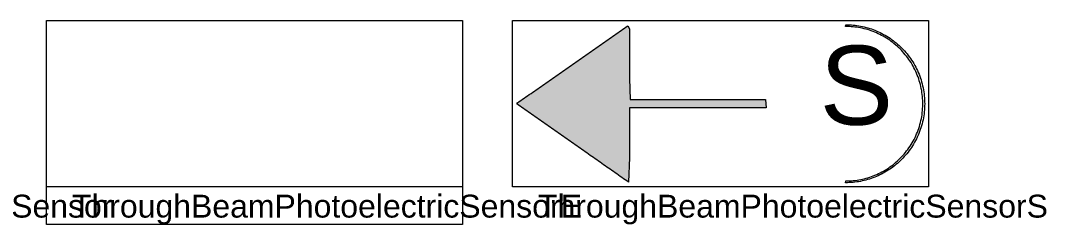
# Model space of a CAD drawing. Extents: x 0 to 1153, y -90 to 893.
# Drawn here: x 659.5 to 1152.7, y 559.9 to 658 of the extents above; entities that cross this region are included whole.
import ezdxf

# ---------------------------------------------------------------- set-up
doc = ezdxf.new("R2010")
doc.units = 0
doc.layers.get('0').update_dxf_attribs({"lineweight": 0})
doc.styles.add('Arial', font='Arial.ttf')
doc.styles.add('ArialMT', font='ArialMT.ttf')

msp = doc.modelspace()

# ---------------------------------------------------------------- hatches: boundary and pattern name
at = {"true_color": 0x000000}
h = msp.add_hatch(color=256, dxfattribs=at)
h.dxf.hatch_style = 1
h.paths.add_polyline_path([(952.16, 616.03), (952.16, 592.11), (951.76, 580.28), (950.96, 580.84), (950.16, 581.4), (949.36, 581.96), (948.55, 582.52), (947.75, 583.08), (946.95, 583.64), (946.15, 584.21), (945.34, 584.77), (944.54, 585.33), (943.74, 585.89), (942.94, 586.45), (942.14, 587.01), (941.33, 587.57), (940.53, 588.13), (939.73, 588.69), (938.93, 589.26), (938.13, 589.82), (937.32, 590.38), (936.52, 590.94), (935.72, 591.5), (934.92, 592.06), (934.11, 592.62), (933.31, 593.18), (932.51, 593.74), (931.71, 594.31), (930.91, 594.87), (930.1, 595.43), (929.3, 595.99), (928.5, 596.55), (927.7, 597.11), (926.89, 597.67), (926.09, 598.23), (925.29, 598.79), (924.49, 599.36), (923.69, 599.92), (922.88, 600.48), (922.08, 601.04), (921.28, 601.6), (920.48, 602.16), (919.68, 602.72), (918.87, 603.28), (918.07, 603.85), (917.27, 604.41), (916.47, 604.97), (915.66, 605.53), (914.86, 606.09), (914.06, 606.65), (913.26, 607.21), (912.46, 607.77), (911.65, 608.33), (910.85, 608.9), (910.05, 609.46), (909.25, 610.02), (908.45, 610.58), (907.64, 611.14), (906.84, 611.7), (906.04, 612.26), (905.24, 612.82), (904.43, 613.38), (903.63, 613.95), (902.83, 614.51), (902.03, 615.07), (901.23, 615.63), (900.42, 616.19), (899.62, 616.75), (898.82, 617.31), (898.02, 617.87), (898.48, 618.44), (899.28, 619), (900.08, 619.56), (900.88, 620.12), (901.69, 620.68), (902.49, 621.24), (903.29, 621.8), (904.09, 622.36), (904.9, 622.93), (905.7, 623.49), (906.5, 624.05), (907.3, 624.61), (908.1, 625.17), (908.91, 625.73), (909.71, 626.29), (910.51, 626.85), (911.31, 627.42), (912.12, 627.98), (912.92, 628.54), (913.72, 629.1), (914.52, 629.66), (915.32, 630.22), (916.13, 630.78), (916.93, 631.35), (917.73, 631.91), (918.53, 632.47), (919.33, 633.03), (920.14, 633.59), (920.94, 634.15), (921.74, 634.71), (922.54, 635.27), (923.35, 635.84), (924.15, 636.4), (924.95, 636.96), (925.75, 637.52), (926.55, 638.08), (927.36, 638.64), (928.16, 639.2), (928.96, 639.77), (929.76, 640.33), (930.56, 640.89), (931.37, 641.45), (932.17, 642.01), (932.97, 642.57), (933.77, 643.13), (934.58, 643.69), (935.38, 644.26), (936.18, 644.82), (936.98, 645.38), (937.78, 645.94), (938.59, 646.5), (939.39, 647.06), (940.19, 647.62), (940.99, 648.19), (941.79, 648.75), (942.6, 649.31), (943.4, 649.87), (944.2, 650.43), (945, 650.99), (945.81, 651.55), (946.61, 652.11), (947.41, 652.68), (948.21, 653.24), (949.01, 653.8), (949.82, 654.36), (950.62, 654.92), (951.42, 655.48), (952.16, 654.05), (952.16, 630.14), (952.62, 619.97), (953.42, 619.97), (954.22, 619.97), (955.03, 619.97), (955.83, 619.97), (956.63, 619.97), (957.43, 619.97), (958.24, 619.97), (959.04, 619.97), (959.84, 619.97), (960.64, 619.97), (961.44, 619.97), (962.25, 619.97), (963.05, 619.97), (963.85, 619.97), (964.65, 619.97), (965.46, 619.97), (966.26, 619.97), (967.06, 619.97), (967.86, 619.97), (968.67, 619.97), (969.47, 619.97), (970.27, 619.97), (971.07, 619.97), (971.88, 619.97), (972.68, 619.97), (973.48, 619.97), (974.28, 619.97), (975.09, 619.97), (975.89, 619.97), (976.69, 619.97), (977.49, 619.97), (978.29, 619.97), (979.1, 619.97), (979.9, 619.97), (980.7, 619.97), (981.5, 619.97), (982.31, 619.97), (983.11, 619.97), (983.91, 619.97), (984.71, 619.97), (985.52, 619.97), (986.32, 619.97), (987.12, 619.97), (987.92, 619.97), (988.73, 619.97), (989.53, 619.97), (990.33, 619.97), (991.13, 619.97), (991.94, 619.97), (992.74, 619.97), (993.54, 619.97), (994.34, 619.97), (995.14, 619.97), (995.95, 619.97), (996.75, 619.97), (997.55, 619.97), (998.35, 619.97), (999.16, 619.97), (999.96, 619.97), (1000.76, 619.97), (1001.56, 619.97), (1002.37, 619.97), (1003.17, 619.97), (1003.97, 619.97), (1004.77, 619.97), (1005.58, 619.97), (1006.38, 619.97), (1007.18, 619.97), (1007.98, 619.97), (1008.78, 619.97), (1009.59, 619.97), (1010.39, 619.97), (1011.19, 619.97), (1011.99, 619.97), (1012.8, 619.97), (1013.6, 619.97), (1014.4, 619.97), (1015.2, 619.97), (1016.01, 619.97), (1016.81, 619.97), (1017.61, 619.97), (1017.95, 616.03), (1017.15, 616.03), (1016.35, 616.03), (1015.55, 616.03), (1014.74, 616.03), (1013.94, 616.03), (1013.14, 616.03), (1012.34, 616.03), (1011.53, 616.03), (1010.73, 616.03), (1009.93, 616.03), (1009.13, 616.03), (1008.32, 616.03), (1007.52, 616.03), (1006.72, 616.03), (1005.92, 616.03), (1005.11, 616.03), (1004.31, 616.03), (1003.51, 616.03), (1002.71, 616.03), (1001.9, 616.03), (1001.1, 616.03), (1000.3, 616.03), (999.5, 616.03), (998.7, 616.03), (997.89, 616.03), (997.09, 616.03), (996.29, 616.03), (995.49, 616.03), (994.68, 616.03), (993.88, 616.03), (993.08, 616.03), (992.28, 616.03), (991.47, 616.03), (990.67, 616.03), (989.87, 616.03), (989.07, 616.03), (988.26, 616.03), (987.46, 616.03), (986.66, 616.03), (985.86, 616.03), (985.05, 616.03), (984.25, 616.03), (983.45, 616.03), (982.65, 616.03), (981.85, 616.03), (981.04, 616.03), (980.24, 616.03), (979.44, 616.03), (978.64, 616.03), (977.83, 616.03), (977.03, 616.03), (976.23, 616.03), (975.43, 616.03), (974.62, 616.03), (973.82, 616.03), (973.02, 616.03), (972.22, 616.03), (971.41, 616.03), (970.61, 616.03), (969.81, 616.03), (969.01, 616.03), (968.2, 616.03), (967.4, 616.03), (966.6, 616.03), (965.8, 616.03), (965, 616.03), (964.19, 616.03), (963.39, 616.03), (962.59, 616.03), (961.79, 616.03), (960.98, 616.03), (960.18, 616.03), (959.38, 616.03), (958.58, 616.03), (957.77, 616.03), (956.97, 616.03), (956.17, 616.03), (955.37, 616.03), (954.56, 616.03), (953.76, 616.03), (952.96, 616.03), (952.16, 616.03)])

# ---------------------------------------------------------------- linework, layer by layer
for points in [[(672, 658), (872, 658), (872, 560), (672, 560), (672, 658)], [(1056.12, 655.14), (1056.22, 656), (1057.12, 655.99), (1058.01, 655.95), (1058.9, 655.9), (1059.79, 655.82), (1060.69, 655.73), (1061.57, 655.61), (1062.46, 655.47), (1063.34, 655.31), (1064.22, 655.13), (1065.1, 654.93), (1065.97, 654.71), (1066.83, 654.47), (1067.69, 654.2), (1068.55, 653.92), (1069.4, 653.61), (1070.24, 653.28), (1071.08, 652.94), (1071.9, 652.57), (1072.73, 652.18), (1073.54, 651.77), (1074.34, 651.35), (1075.14, 650.9), (1075.92, 650.43), (1076.69, 649.94), (1077.46, 649.44), (1078.21, 648.91), (1078.95, 648.37), (1079.68, 647.8), (1080.4, 647.22), (1081.1, 646.62), (1081.79, 646), (1082.47, 645.37), (1083.13, 644.71), (1083.78, 644.04), (1084.41, 643.35), (1085.03, 642.65), (1085.63, 641.93), (1086.22, 641.19), (1086.78, 640.43), (1087.33, 639.67), (1087.86, 638.88), (1088.37, 638.08), (1088.87, 637.27), (1089.34, 636.45), (1089.79, 635.61), (1090.23, 634.75), (1090.64, 633.89), (1091.03, 633.01), (1091.4, 632.13), (1091.75, 631.23), (1092.07, 630.32), (1092.37, 629.41), (1092.65, 628.48), (1092.91, 627.55), (1093.14, 626.61), (1093.34, 625.66), (1093.53, 624.71), (1093.68, 623.75), (1093.82, 622.79), (1093.93, 621.82), (1094.01, 620.85), (1094.07, 619.88), (1094.11, 618.91), (1094.12, 617.93), (1094.1, 616.96), (1094.06, 615.99), (1094, 615.02), (1093.91, 614.05), (1093.8, 613.08), (1093.66, 612.12), (1093.5, 611.16), (1093.32, 610.21), (1093.11, 609.26), (1092.87, 608.32), (1092.61, 607.39), (1092.33, 606.47), (1092.03, 605.55), (1091.7, 604.64), (1091.35, 603.75), (1090.98, 602.86), (1090.58, 601.99), (1090.17, 601.13), (1089.73, 600.28), (1089.28, 599.44), (1088.8, 598.61), (1088.3, 597.8), (1087.79, 597.01), (1087.26, 596.23), (1086.71, 595.46), (1086.14, 594.71), (1085.55, 593.97), (1084.95, 593.25), (1084.33, 592.55), (1083.69, 591.87), (1083.04, 591.2), (1082.38, 590.55), (1081.7, 589.91), (1081.01, 589.29), (1080.3, 588.7), (1079.58, 588.12), (1078.85, 587.56), (1078.11, 587.01), (1077.35, 586.49), (1076.59, 585.99), (1075.81, 585.5), (1075.03, 585.04), (1074.23, 584.59), (1073.43, 584.17), (1072.61, 583.76), (1071.79, 583.38), (1070.96, 583.01), (1070.12, 582.67), (1069.28, 582.35), (1068.43, 582.04), (1067.57, 581.76), (1066.71, 581.5), (1065.85, 581.26), (1064.97, 581.04), (1064.1, 580.84), (1063.22, 580.66), (1062.34, 580.51), (1061.45, 580.37), (1060.56, 580.26), (1059.67, 580.16), (1058.78, 580.09), (1057.89, 580.04), (1056.99, 580.01), (1056.12, 580.02), (1056.24, 580.86), (1057.13, 580.87), (1058.03, 580.91), (1058.92, 580.96), (1059.81, 581.04), (1060.7, 581.14), (1061.59, 581.26), (1062.48, 581.4), (1063.36, 581.57), (1064.24, 581.75), (1065.11, 581.96), (1065.98, 582.19), (1066.84, 582.44), (1067.7, 582.71), (1068.56, 583), (1069.4, 583.32), (1070.24, 583.65), (1071.08, 584.01), (1071.9, 584.38), (1072.72, 584.78), (1073.53, 585.2), (1074.32, 585.64), (1075.11, 586.1), (1075.89, 586.57), (1076.66, 587.07), (1077.42, 587.59), (1078.16, 588.13), (1078.9, 588.69), (1079.62, 589.26), (1080.32, 589.86), (1081.02, 590.47), (1081.7, 591.11), (1082.36, 591.76), (1083.01, 592.42), (1083.65, 593.11), (1084.27, 593.81), (1084.87, 594.53), (1085.46, 595.27), (1086.02, 596.02), (1086.57, 596.79), (1087.11, 597.57), (1087.62, 598.37), (1088.11, 599.18), (1088.58, 600.01), (1089.03, 600.85), (1089.47, 601.7), (1089.88, 602.57), (1090.26, 603.45), (1090.63, 604.34), (1090.97, 605.24), (1091.29, 606.14), (1091.59, 607.06), (1091.86, 607.99), (1092.11, 608.93), (1092.33, 609.87), (1092.53, 610.82), (1092.7, 611.77), (1092.85, 612.73), (1092.98, 613.7), (1093.08, 614.66), (1093.15, 615.63), (1093.2, 616.61), (1093.22, 617.58), (1093.22, 618.55), (1093.19, 619.53), (1093.14, 620.5), (1093.06, 621.47), (1092.96, 622.44), (1092.83, 623.4), (1092.68, 624.36), (1092.5, 625.31), (1092.3, 626.26), (1092.07, 627.2), (1091.82, 628.14), (1091.55, 629.06), (1091.25, 629.98), (1090.92, 630.89), (1090.58, 631.79), (1090.21, 632.67), (1089.82, 633.55), (1089.41, 634.41), (1088.97, 635.27), (1088.52, 636.1), (1088.04, 636.93), (1087.55, 637.74), (1087.03, 638.54), (1086.5, 639.32), (1085.95, 640.08), (1085.38, 640.83), (1084.79, 641.57), (1084.18, 642.28), (1083.56, 642.98), (1082.93, 643.67), (1082.27, 644.33), (1081.61, 644.98), (1080.92, 645.61), (1080.23, 646.22), (1079.52, 646.82), (1078.8, 647.39), (1078.06, 647.95), (1077.31, 648.48), (1076.55, 649), (1075.78, 649.49), (1075, 649.97), (1074.21, 650.42), (1073.41, 650.86), (1072.61, 651.28), (1071.79, 651.67), (1070.96, 652.04), (1070.13, 652.4), (1069.29, 652.73), (1068.44, 653.04), (1067.59, 653.33), (1066.73, 653.6), (1065.86, 653.84), (1064.99, 654.07), (1064.11, 654.27), (1063.24, 654.46), (1062.35, 654.62), (1061.47, 654.76), (1060.58, 654.87), (1059.69, 654.97), (1058.8, 655.04), (1057.91, 655.1), (1057.01, 655.13), (1056.12, 655.14), (1056.12, 655.14)], [(952.16, 616.03), (952.16, 592.11), (951.76, 580.28), (950.96, 580.84), (950.16, 581.4), (949.36, 581.96), (948.55, 582.52), (947.75, 583.08), (946.95, 583.64), (946.15, 584.21), (945.34, 584.77), (944.54, 585.33), (943.74, 585.89), (942.94, 586.45), (942.14, 587.01), (941.33, 587.57), (940.53, 588.13), (939.73, 588.69), (938.93, 589.26), (938.13, 589.82), (937.32, 590.38), (936.52, 590.94), (935.72, 591.5), (934.92, 592.06), (934.11, 592.62), (933.31, 593.18), (932.51, 593.74), (931.71, 594.31), (930.91, 594.87), (930.1, 595.43), (929.3, 595.99), (928.5, 596.55), (927.7, 597.11), (926.89, 597.67), (926.09, 598.23), (925.29, 598.79), (924.49, 599.36), (923.69, 599.92), (922.88, 600.48), (922.08, 601.04), (921.28, 601.6), (920.48, 602.16), (919.68, 602.72), (918.87, 603.28), (918.07, 603.85), (917.27, 604.41), (916.47, 604.97), (915.66, 605.53), (914.86, 606.09), (914.06, 606.65), (913.26, 607.21), (912.46, 607.77), (911.65, 608.33), (910.85, 608.9), (910.05, 609.46), (909.25, 610.02), (908.45, 610.58), (907.64, 611.14), (906.84, 611.7), (906.04, 612.26), (905.24, 612.82), (904.43, 613.38), (903.63, 613.95), (902.83, 614.51), (902.03, 615.07), (901.23, 615.63), (900.42, 616.19), (899.62, 616.75), (898.82, 617.31), (898.02, 617.87), (898.48, 618.44), (899.28, 619), (900.08, 619.56), (900.88, 620.12), (901.69, 620.68), (902.49, 621.24), (903.29, 621.8), (904.09, 622.36), (904.9, 622.93), (905.7, 623.49), (906.5, 624.05), (907.3, 624.61), (908.1, 625.17), (908.91, 625.73), (909.71, 626.29), (910.51, 626.85), (911.31, 627.42), (912.12, 627.98), (912.92, 628.54), (913.72, 629.1), (914.52, 629.66), (915.32, 630.22), (916.13, 630.78), (916.93, 631.35), (917.73, 631.91), (918.53, 632.47), (919.33, 633.03), (920.14, 633.59), (920.94, 634.15), (921.74, 634.71), (922.54, 635.27), (923.35, 635.84), (924.15, 636.4), (924.95, 636.96), (925.75, 637.52), (926.55, 638.08), (927.36, 638.64), (928.16, 639.2), (928.96, 639.77), (929.76, 640.33), (930.56, 640.89), (931.37, 641.45), (932.17, 642.01), (932.97, 642.57), (933.77, 643.13), (934.58, 643.69), (935.38, 644.26), (936.18, 644.82), (936.98, 645.38), (937.78, 645.94), (938.59, 646.5), (939.39, 647.06), (940.19, 647.62), (940.99, 648.19), (941.79, 648.75), (942.6, 649.31), (943.4, 649.87), (944.2, 650.43), (945, 650.99), (945.81, 651.55), (946.61, 652.11), (947.41, 652.68), (948.21, 653.24), (949.01, 653.8), (949.82, 654.36), (950.62, 654.92), (951.42, 655.48), (952.16, 654.05), (952.16, 630.14), (952.62, 619.97), (953.42, 619.97), (954.22, 619.97), (955.03, 619.97), (955.83, 619.97), (956.63, 619.97), (957.43, 619.97), (958.24, 619.97), (959.04, 619.97), (959.84, 619.97), (960.64, 619.97), (961.44, 619.97), (962.25, 619.97), (963.05, 619.97), (963.85, 619.97), (964.65, 619.97), (965.46, 619.97), (966.26, 619.97), (967.06, 619.97), (967.86, 619.97), (968.67, 619.97), (969.47, 619.97), (970.27, 619.97), (971.07, 619.97), (971.88, 619.97), (972.68, 619.97), (973.48, 619.97), (974.28, 619.97), (975.09, 619.97), (975.89, 619.97), (976.69, 619.97), (977.49, 619.97), (978.29, 619.97), (979.1, 619.97), (979.9, 619.97), (980.7, 619.97), (981.5, 619.97), (982.31, 619.97), (983.11, 619.97), (983.91, 619.97), (984.71, 619.97), (985.52, 619.97), (986.32, 619.97), (987.12, 619.97), (987.92, 619.97), (988.73, 619.97), (989.53, 619.97), (990.33, 619.97), (991.13, 619.97), (991.94, 619.97), (992.74, 619.97), (993.54, 619.97), (994.34, 619.97), (995.14, 619.97), (995.95, 619.97), (996.75, 619.97), (997.55, 619.97), (998.35, 619.97), (999.16, 619.97), (999.96, 619.97), (1000.76, 619.97), (1001.56, 619.97), (1002.37, 619.97), (1003.17, 619.97), (1003.97, 619.97), (1004.77, 619.97), (1005.58, 619.97), (1006.38, 619.97), (1007.18, 619.97), (1007.98, 619.97), (1008.78, 619.97), (1009.59, 619.97), (1010.39, 619.97), (1011.19, 619.97), (1011.99, 619.97), (1012.8, 619.97), (1013.6, 619.97), (1014.4, 619.97), (1015.2, 619.97), (1016.01, 619.97), (1016.81, 619.97), (1017.61, 619.97), (1017.95, 616.03), (1017.15, 616.03), (1016.35, 616.03), (1015.55, 616.03), (1014.74, 616.03), (1013.94, 616.03), (1013.14, 616.03), (1012.34, 616.03), (1011.53, 616.03), (1010.73, 616.03), (1009.93, 616.03), (1009.13, 616.03), (1008.32, 616.03), (1007.52, 616.03), (1006.72, 616.03), (1005.92, 616.03), (1005.11, 616.03), (1004.31, 616.03), (1003.51, 616.03), (1002.71, 616.03), (1001.9, 616.03), (1001.1, 616.03), (1000.3, 616.03), (999.5, 616.03), (998.7, 616.03), (997.89, 616.03), (997.09, 616.03), (996.29, 616.03), (995.49, 616.03), (994.68, 616.03), (993.88, 616.03), (993.08, 616.03), (992.28, 616.03), (991.47, 616.03), (990.67, 616.03), (989.87, 616.03), (989.07, 616.03), (988.26, 616.03), (987.46, 616.03), (986.66, 616.03), (985.86, 616.03), (985.05, 616.03), (984.25, 616.03), (983.45, 616.03), (982.65, 616.03), (981.85, 616.03), (981.04, 616.03), (980.24, 616.03), (979.44, 616.03), (978.64, 616.03), (977.83, 616.03), (977.03, 616.03), (976.23, 616.03), (975.43, 616.03), (974.62, 616.03), (973.82, 616.03), (973.02, 616.03), (972.22, 616.03), (971.41, 616.03), (970.61, 616.03), (969.81, 616.03), (969.01, 616.03), (968.2, 616.03), (967.4, 616.03), (966.6, 616.03), (965.8, 616.03), (965, 616.03), (964.19, 616.03), (963.39, 616.03), (962.59, 616.03), (961.79, 616.03), (960.98, 616.03), (960.18, 616.03), (959.38, 616.03), (958.58, 616.03), (957.77, 616.03), (956.97, 616.03), (956.17, 616.03), (955.37, 616.03), (954.56, 616.03), (953.76, 616.03), (952.96, 616.03), (952.16, 616.03), (952.16, 616.03)]]:
    msp.add_lwpolyline(points, dxfattribs=at)
at = {"true_color": 0xcccccc}
for points in [[(672, 658), (872, 658), (872, 578), (672, 578), (672, 658)], [(896, 658), (1096, 658), (1096, 578), (896, 578), (896, 658)]]:
    msp.add_lwpolyline(points, dxfattribs=at)

# ---------------------------------------------------------------- texts
at = {"true_color": 0x000000, "style": 'ArialMT'}
msp.add_text('S', height=37.99, dxfattribs=at).set_placement((1043.59, 607.91))
at = {"true_color": 0x888888, "style": 'Arial'}
for s, p in [('PhotoelectricRetroReflectiveSensor', (461.17, 563.25)), ('ThroughBeamPhotoelectricSensorE', (684.25, 563.25)), ('ThroughBeamPhotoelectricSensorS', (908.25, 563.25))]:
    msp.add_text(s, height=11, dxfattribs=at).set_placement(p)

doc.saveas('drawing.dxf')
